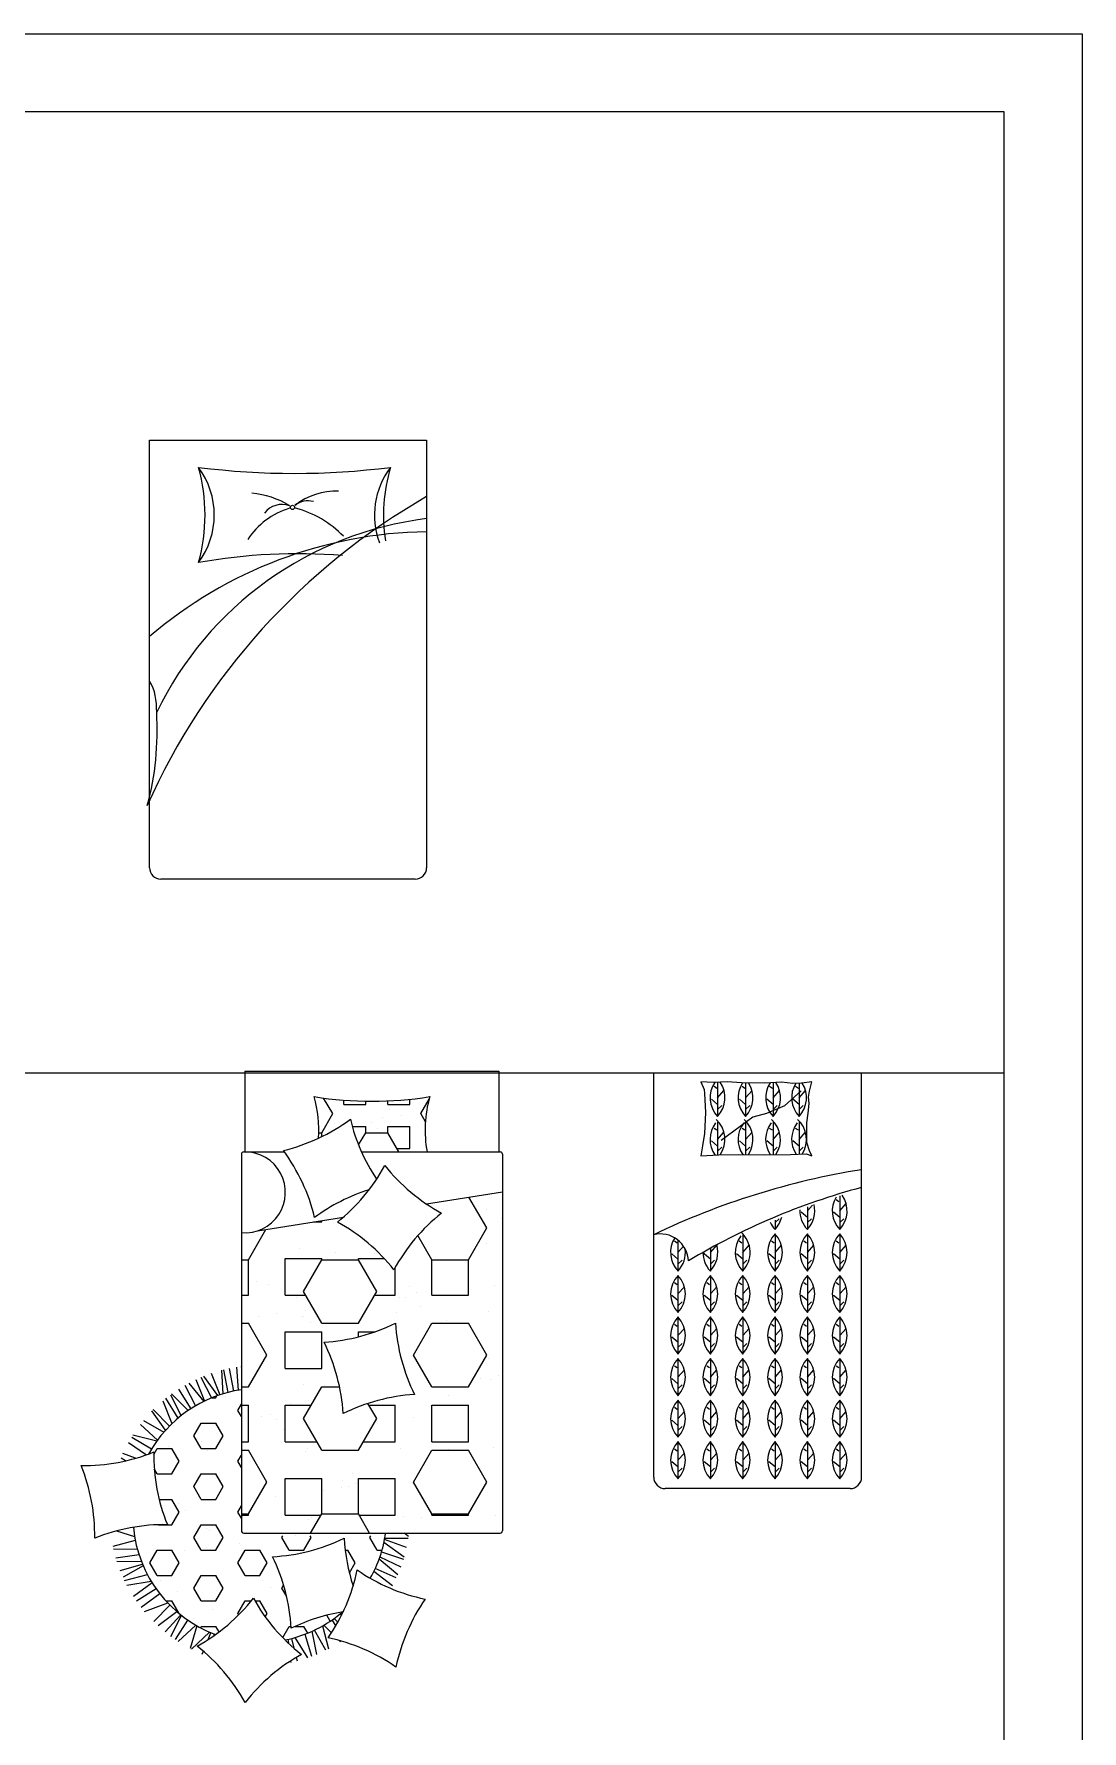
# Model space of a CAD drawing. Header units: inches. Extents: x 8.1 to 50.6, y 12.7 to 37.5.
# Drawn here: x 24.51 to 29.05, y 30.18 to 37.52 of the extents above; entities that cross this region are included whole.
import ezdxf

# ---------------------------------------------------------------- set-up
doc = ezdxf.new("R2010")
doc.units = ezdxf.units.IN
doc.header["$MEASUREMENT"] = 0
for name, color, linetype in [('1', 1, 'Continuous'), ('4', 4, 'Continuous'), ('kadrbm', 4, 'Continuous')]:
    doc.layers.add(name, color=color, linetype=linetype)

# ---------------------------------------------------------------- blocks, each defined once
blk = doc.blocks.new('kadrbm')
at = {"layer": 'kadrbm', "color": 4}
blk.add_lwpolyline([(0, 0), (0, 24.7972), (21, 24.7972), (21, 0), (0, 0)], close=True, dxfattribs=at)
blk.add_lwpolyline([(20.6631, 0.3257), (20.6631, 24.4603), (0.3369, 24.4603), (0.3369, 0.3257), (20.6631, 0.3257)], dxfattribs=at)

msp = doc.modelspace()

# ---------------------------------------------------------------- linework, layer by layer
at = {"layer": '1'}
msp.add_line((8.3869, 33.0249), (28.7131, 33.0249), dxfattribs=at)
at = {"layer": '4'}
for p, q in [((25.0122, 33.9129), (25.0122, 35.7629)), ((25.0122, 35.7629), (26.2122, 35.7629)), ((26.2122, 35.7629), (26.2122, 33.9129)), ((26.1622, 33.8629), (25.0622, 33.8629)), ((25.4256, 33.0324), (26.5256, 33.0324)), ((25.4256, 33.0324), (25.4256, 32.6824)), ((26.5256, 33.0324), (26.5256, 32.6824)), ((27.1954, 33.0249), (28.0954, 33.0249)), ((27.1954, 31.2749), (27.1954, 33.0249)), ((28.0954, 31.2749), (28.0954, 33.0249)), ((25.8055, 32.848), (25.7665, 32.9156)), ((27.455, 32.9832), (27.3996, 32.986)), ((27.3996, 32.986), (27.4133, 32.953)), ((27.4133, 32.953), (27.4154, 32.9352)), ((27.4154, 32.9352), (27.4195, 32.8528)), ((27.5135, 32.9853), (27.455, 32.9832)), ((27.4685, 32.9564), (27.4568, 32.965)), ((27.4716, 32.9838), (27.4716, 32.8363)), ((27.4716, 32.9169), (27.4995, 32.9479)), ((27.5751, 32.9811), (27.5135, 32.9853)), ((27.6764, 32.9801), (27.5751, 32.9811)), ((27.59, 32.9564), (27.5783, 32.965)), ((27.5932, 32.981), (27.5932, 32.8363)), ((27.5932, 32.9169), (27.621, 32.9479)), ((27.7484, 32.9843), (27.6764, 32.9801)), ((27.7091, 32.9564), (27.6973, 32.965)), ((27.7122, 32.9822), (27.7122, 32.8363)), ((27.7122, 32.9169), (27.74, 32.9479)), ((27.7985, 32.9791), (27.7484, 32.9843)), ((27.8337, 32.9468), (27.7619, 32.8816)), ((27.835, 32.9801), (27.7985, 32.9791)), ((27.8216, 32.9564), (27.8098, 32.965)), ((27.8247, 32.9798), (27.8247, 32.8363)), ((27.8247, 32.9169), (27.8526, 32.9479)), ((27.8796, 32.986), (27.835, 32.9801)), ((27.8663, 32.9196), (27.8695, 32.9457)), ((27.8684, 32.8914), (27.8663, 32.9196)), ((27.8695, 32.9457), (27.8796, 32.986)), ((25.7579, 32.7655), (25.8055, 32.848)), ((25.8532, 32.8876), (25.8532, 32.9064)), ((25.8532, 32.8876), (25.9484, 32.8876)), ((25.9484, 32.8876), (25.9484, 32.9019)), ((26.0437, 32.8876), (26.0437, 32.9031)), ((26.0437, 32.8876), (26.1389, 32.8876)), ((26.0531, 32.8665), (26.0531, 32.8665)), ((26.1019, 32.8415), (26.1019, 32.8415)), ((26.1389, 32.8876), (26.1389, 32.9101)), ((26.1865, 32.848), (26.2226, 32.9104)), ((26.2068, 32.8129), (26.1865, 32.848)), ((27.4195, 32.8528), (27.4154, 32.762)), ((27.4717, 32.8881), (27.445, 32.9105)), ((27.4717, 32.8657), (27.4899, 32.8828)), ((27.5932, 32.8881), (27.5665, 32.9105)), ((27.5932, 32.8657), (27.6114, 32.8828)), ((27.6835, 32.849), (27.6248, 32.8327)), ((27.7619, 32.8816), (27.6835, 32.849)), ((27.7123, 32.8881), (27.6856, 32.9105)), ((27.7123, 32.8657), (27.7304, 32.8828)), ((27.8248, 32.8881), (27.7981, 32.9105)), ((27.8248, 32.8657), (27.843, 32.8828)), ((27.858, 32.808), (27.8643, 32.8507)), ((27.8643, 32.8507), (27.8684, 32.8914)), ((25.8155, 32.8038), (25.8155, 32.8038)), ((25.8903, 32.7923), (25.9484, 32.7923)), ((25.9484, 32.7655), (25.9484, 32.7923)), ((25.9721, 32.8077), (25.9721, 32.8077)), ((26.0002, 32.782), (26.0002, 32.782)), ((26.0225, 32.831), (26.0225, 32.831)), ((26.0437, 32.7923), (26.1389, 32.7923)), ((26.0437, 32.7655), (26.0437, 32.7923)), ((26.1389, 32.6971), (26.1389, 32.7923)), ((27.4685, 32.7758), (27.4568, 32.7844)), ((27.4716, 32.8116), (27.4716, 32.669)), ((27.6248, 32.8327), (27.4877, 32.7316)), ((27.59, 32.7758), (27.5783, 32.7844)), ((27.5932, 32.8116), (27.5932, 32.671)), ((27.7091, 32.7758), (27.6973, 32.7844)), ((27.7122, 32.8116), (27.7122, 32.6706)), ((27.8216, 32.7758), (27.8098, 32.7844)), ((27.8247, 32.8116), (27.8247, 32.6724)), ((27.858, 32.7694), (27.858, 32.808)), ((27.859, 32.7234), (27.858, 32.7694)), ((25.7455, 32.7655), (25.7579, 32.7655)), ((25.7579, 32.7482), (25.7579, 32.7655)), ((25.9177, 32.7123), (25.9484, 32.7655)), ((25.9484, 32.7655), (26.0437, 32.7655)), ((26.0913, 32.683), (26.0437, 32.7655)), ((26.0831, 32.6971), (26.1389, 32.6971)), ((27.407, 32.7088), (27.3996, 32.666)), ((27.4154, 32.762), (27.407, 32.7088)), ((27.4717, 32.7075), (27.445, 32.7299)), ((27.4716, 32.7363), (27.4995, 32.7673)), ((27.4717, 32.6851), (27.4899, 32.7022)), ((27.5932, 32.7075), (27.5665, 32.7299)), ((27.5932, 32.7363), (27.621, 32.7673)), ((27.5932, 32.6851), (27.6114, 32.7022)), ((27.7123, 32.7075), (27.6856, 32.7299)), ((27.7122, 32.7363), (27.74, 32.7673)), ((27.7123, 32.6851), (27.7304, 32.7022)), ((27.8248, 32.7075), (27.7981, 32.7299)), ((27.8247, 32.7363), (27.8526, 32.7673)), ((27.8248, 32.6851), (27.843, 32.7022)), ((27.8695, 32.6869), (27.859, 32.7234)), ((25.4106, 32.6724), (25.4106, 31.0424)), ((25.4206, 32.6824), (25.5965, 32.6824)), ((25.9304, 32.6824), (26.5306, 32.6824)), ((26.0909, 32.6824), (26.0913, 32.683)), ((26.5406, 32.6724), (26.5406, 31.0424)), ((27.3996, 32.666), (27.477, 32.6692)), ((27.477, 32.6692), (27.5647, 32.6713)), ((27.5647, 32.6713), (27.6764, 32.6702)), ((27.6764, 32.6702), (27.787, 32.6713)), ((27.787, 32.6713), (27.8549, 32.6734)), ((27.8549, 32.6734), (27.8796, 32.666)), ((27.8796, 32.666), (27.8695, 32.6869)), ((26.2114, 32.4574), (26.5406, 32.5098)), ((26.4723, 32.353), (26.3952, 32.4866)), ((27.9974, 32.4669), (27.9857, 32.4755)), ((28.0006, 32.4921), (28.0006, 32.3468)), ((26.214, 32.4556), (26.2154, 32.458)), ((26.473, 32.435), (26.473, 32.435)), ((27.8606, 32.3986), (27.8339, 32.421)), ((27.8606, 32.4274), (27.8827, 32.452)), ((27.8606, 32.4439), (27.8606, 32.3468)), ((28.0006, 32.3986), (27.9739, 32.421)), ((28.0006, 32.4274), (28.0284, 32.4584)), ((25.4404, 32.2155), (25.5162, 32.3468)), ((25.4799, 32.341), (25.8523, 32.4003)), ((25.7224, 32.3796), (25.7579, 32.3796)), ((25.7579, 32.3796), (25.7579, 32.3852)), ((25.8263, 32.3877), (25.8263, 32.3877)), ((26.3929, 32.2155), (26.4723, 32.353)), ((26.5373, 32.394), (26.5373, 32.394)), ((27.7206, 32.3762), (27.7388, 32.3933)), ((27.7206, 32.3876), (27.7206, 32.3468)), ((27.7206, 32.328), (27.7206, 32.1668)), ((27.8606, 32.3762), (27.8788, 32.3933)), ((27.8606, 32.328), (27.8606, 32.1668)), ((28.0006, 32.3762), (28.0188, 32.3933)), ((28.0006, 32.328), (28.0006, 32.1668)), ((25.6607, 32.2644), (25.6607, 32.2644)), ((26.2342, 32.2156), (26.174, 32.3198)), ((26.4712, 32.2843), (26.4712, 32.2843)), ((27.2974, 32.2869), (27.2857, 32.2955)), ((27.3006, 32.3004), (27.3006, 32.1668)), ((27.3006, 32.2474), (27.3247, 32.2742)), ((27.4406, 32.2474), (27.4717, 32.282)), ((27.4406, 32.2652), (27.4406, 32.1668)), ((27.5774, 32.2869), (27.5657, 32.2955)), ((27.5806, 32.3227), (27.5806, 32.1668)), ((27.5806, 32.2474), (27.6084, 32.2784)), ((27.7174, 32.2869), (27.7057, 32.2955)), ((27.7206, 32.2474), (27.7484, 32.2784)), ((27.8574, 32.2869), (27.8457, 32.2955)), ((27.8606, 32.2474), (27.8884, 32.2784)), ((27.9974, 32.2869), (27.9857, 32.2955)), ((28.0006, 32.2474), (28.0284, 32.2784)), ((25.4106, 32.2156), (25.4404, 32.2156)), ((25.4404, 32.0621), (25.4404, 32.2156)), ((25.5992, 32.2208), (25.7579, 32.2208)), ((25.5992, 32.0621), (25.5992, 32.2208)), ((25.6785, 32.0781), (25.7579, 32.2155)), ((25.7579, 32.2155), (25.7579, 32.2208)), ((25.7579, 32.2156), (25.9167, 32.2156)), ((25.8194, 32.2449), (25.8194, 32.2449)), ((25.9167, 32.2208), (26.0293, 32.2208)), ((25.9167, 32.2156), (25.9167, 32.2208)), ((25.996, 32.0781), (25.9167, 32.2156)), ((25.987, 32.2405), (25.987, 32.2405)), ((26.0754, 32.0621), (26.0754, 32.1806)), ((26.2342, 32.2156), (26.3929, 32.2156)), ((26.2342, 32.0621), (26.2342, 32.2156)), ((26.3929, 32.0621), (26.3929, 32.2156)), ((27.3006, 32.2186), (27.2739, 32.241)), ((27.3006, 32.1962), (27.3188, 32.2133)), ((27.4406, 32.2186), (27.4073, 32.2466)), ((27.4406, 32.1962), (27.4588, 32.2133)), ((27.5806, 32.2186), (27.5539, 32.241)), ((27.5806, 32.1962), (27.5988, 32.2133)), ((27.7206, 32.2186), (27.6939, 32.241)), ((27.7206, 32.1962), (27.7388, 32.2133)), ((27.8606, 32.2186), (27.8339, 32.241)), ((27.8606, 32.1962), (27.8788, 32.2133)), ((28.0006, 32.2186), (27.9739, 32.241)), ((28.0006, 32.1962), (28.0188, 32.2133)), ((25.4769, 32.1234), (25.4769, 32.1234)), ((25.5289, 32.1067), (25.5289, 32.1067)), ((27.2974, 32.1069), (27.2857, 32.1155)), ((27.3006, 32.148), (27.3006, 31.9868)), ((27.4374, 32.1069), (27.4257, 32.1155)), ((27.4406, 32.148), (27.4406, 31.9868)), ((27.5774, 32.1069), (27.5657, 32.1155)), ((27.5806, 32.148), (27.5806, 31.9868)), ((27.7174, 32.1069), (27.7057, 32.1155)), ((27.7206, 32.148), (27.7206, 31.9868)), ((27.8574, 32.1069), (27.8457, 32.1155)), ((27.8606, 32.148), (27.8606, 31.9868)), ((27.9974, 32.1069), (27.9857, 32.1155)), ((28.0006, 32.148), (28.0006, 31.9868)), ((25.4106, 32.0621), (25.4404, 32.0621)), ((25.5992, 32.0621), (25.6878, 32.0621)), ((25.6469, 32.0516), (25.6469, 32.0516)), ((25.7579, 31.9406), (25.6785, 32.0781)), ((25.9167, 31.9406), (25.996, 32.0781)), ((25.9727, 32.0353), (25.9727, 32.0353)), ((25.9868, 32.0621), (26.0754, 32.0621)), ((26.0966, 32.0516), (26.0966, 32.0516)), ((26.1215, 32.0525), (26.1215, 32.0525)), ((26.1387, 32.1015), (26.1387, 32.1015)), ((26.1668, 32.0758), (26.1668, 32.0758)), ((26.2342, 32.0621), (26.3929, 32.0621)), ((26.5068, 32.1056), (26.5068, 32.1056)), ((27.3006, 32.0386), (27.2739, 32.061)), ((27.3006, 32.0674), (27.3284, 32.0984)), ((27.3006, 32.0162), (27.3188, 32.0333)), ((27.4406, 32.0386), (27.4139, 32.061)), ((27.4406, 32.0674), (27.4684, 32.0984)), ((27.4406, 32.0162), (27.4588, 32.0333)), ((27.5806, 32.0386), (27.5539, 32.061)), ((27.5806, 32.0674), (27.6084, 32.0984)), ((27.5806, 32.0162), (27.5988, 32.0333)), ((27.7206, 32.0386), (27.6939, 32.061)), ((27.7206, 32.0674), (27.7484, 32.0984)), ((27.7206, 32.0162), (27.7388, 32.0333)), ((27.8606, 32.0386), (27.8339, 32.061)), ((27.8606, 32.0674), (27.8884, 32.0984)), ((27.8606, 32.0162), (27.8788, 32.0333)), ((28.0006, 32.0386), (27.9739, 32.061)), ((28.0006, 32.0674), (28.0284, 32.0984)), ((28.0006, 32.0162), (28.0188, 32.0333)), ((25.4831, 31.9709), (25.4831, 31.9709)), ((25.5624, 31.9813), (25.5624, 31.9813)), ((25.6703, 31.9708), (25.6703, 31.9708)), ((25.6805, 31.9677), (25.6805, 31.9677)), ((25.6863, 31.9976), (25.6863, 31.9976)), ((25.7112, 32.0107), (25.7112, 32.0107)), ((26.0819, 31.9856), (26.0819, 31.9856)), ((26.1858, 32.0115), (26.1858, 32.0115)), ((26.4808, 31.9907), (26.4808, 31.9907)), ((27.3006, 31.968), (27.3006, 31.8068)), ((27.4406, 31.968), (27.4406, 31.8068)), ((27.5806, 31.968), (27.5806, 31.8068)), ((27.7206, 31.968), (27.7206, 31.8068)), ((27.8606, 31.968), (27.8606, 31.8068)), ((28.0006, 31.968), (28.0006, 31.8068)), ((25.4106, 31.9406), (25.4404, 31.9406)), ((25.5198, 31.8031), (25.4404, 31.9406)), ((25.5992, 31.9033), (25.7579, 31.9033)), ((25.5992, 31.7446), (25.5992, 31.9033)), ((25.7086, 31.942), (25.7086, 31.942)), ((25.7579, 31.9406), (25.9167, 31.9406)), ((25.7579, 31.7446), (25.7579, 31.9033)), ((25.9167, 31.9033), (25.9876, 31.9033)), ((25.9167, 31.8818), (25.9167, 31.9033)), ((26.1548, 31.8031), (26.2342, 31.9406)), ((26.2342, 31.9406), (26.3929, 31.9406)), ((26.2994, 31.9543), (26.2994, 31.9543)), ((26.4723, 31.8031), (26.3929, 31.9406)), ((27.2974, 31.9269), (27.2857, 31.9355)), ((27.3006, 31.8874), (27.3284, 31.9184)), ((27.4374, 31.9269), (27.4257, 31.9355)), ((27.4406, 31.8874), (27.4684, 31.9184)), ((27.5774, 31.9269), (27.5657, 31.9355)), ((27.5806, 31.8874), (27.6084, 31.9184)), ((27.7174, 31.9269), (27.7057, 31.9355)), ((27.7206, 31.8874), (27.7484, 31.9184)), ((27.8574, 31.9269), (27.8457, 31.9355)), ((27.8606, 31.8874), (27.8884, 31.9184)), ((27.9974, 31.9269), (27.9857, 31.9355)), ((28.0006, 31.8874), (28.0284, 31.9184)), ((27.3006, 31.8586), (27.2739, 31.881)), ((27.3006, 31.8362), (27.3188, 31.8533)), ((27.4406, 31.8586), (27.4139, 31.881)), ((27.4406, 31.8362), (27.4588, 31.8533)), ((27.5806, 31.8586), (27.5539, 31.881)), ((27.5806, 31.8362), (27.5988, 31.8533)), ((27.7206, 31.8586), (27.6939, 31.881)), ((27.7206, 31.8362), (27.7388, 31.8533)), ((27.8606, 31.8586), (27.8339, 31.881)), ((27.8606, 31.8362), (27.8788, 31.8533)), ((28.0006, 31.8586), (27.9739, 31.881)), ((28.0006, 31.8362), (28.0188, 31.8533)), ((25.3331, 31.7395), (25.3523, 31.6412)), ((25.3575, 31.7451), (25.3767, 31.6469)), ((25.3972, 31.6508), (25.3907, 31.7511)), ((25.409, 31.7537), (25.4106, 31.7459)), ((25.4404, 31.6656), (25.5198, 31.8031)), ((25.5992, 31.7446), (25.7579, 31.7446)), ((26.2342, 31.6656), (26.1548, 31.8031)), ((26.3929, 31.6656), (26.4723, 31.8031)), ((26.4791, 31.7895), (26.4791, 31.7895)), ((27.2974, 31.7469), (27.2857, 31.7555)), ((27.3006, 31.788), (27.3006, 31.6268)), ((27.4374, 31.7469), (27.4257, 31.7555)), ((27.4406, 31.788), (27.4406, 31.6268)), ((27.5774, 31.7469), (27.5657, 31.7555)), ((27.5806, 31.788), (27.5806, 31.6268)), ((27.7174, 31.7469), (27.7057, 31.7555)), ((27.7206, 31.788), (27.7206, 31.6268)), ((27.8574, 31.7469), (27.8457, 31.7555)), ((27.8606, 31.788), (27.8606, 31.6268)), ((27.9974, 31.7469), (27.9857, 31.7555)), ((28.0006, 31.788), (28.0006, 31.6268)), ((25.1657, 31.672), (25.2118, 31.5832)), ((25.1834, 31.6818), (25.2472, 31.6022)), ((25.213, 31.6967), (25.25, 31.6036)), ((25.235, 31.7066), (25.2809, 31.6174)), ((25.2463, 31.7113), (25.3069, 31.6273)), ((25.2801, 31.7239), (25.3171, 31.6308)), ((25.3308, 31.6352), (25.3258, 31.7376)), ((25.6799, 31.6771), (25.6799, 31.6771)), ((25.77, 31.67), (25.77, 31.67)), ((26.4441, 31.7028), (26.4441, 31.7028)), ((26.4904, 31.697), (26.4904, 31.697)), ((26.5234, 31.7132), (26.5234, 31.7132)), ((27.3006, 31.6786), (27.2739, 31.701)), ((27.3006, 31.7074), (27.3284, 31.7384)), ((27.3006, 31.6562), (27.3188, 31.6733)), ((27.4406, 31.6786), (27.4139, 31.701)), ((27.4406, 31.7074), (27.4684, 31.7384)), ((27.4406, 31.6562), (27.4588, 31.6733)), ((27.5806, 31.6786), (27.5539, 31.701)), ((27.5806, 31.7074), (27.6084, 31.7384)), ((27.5806, 31.6562), (27.5988, 31.6733)), ((27.7206, 31.6786), (27.6939, 31.701)), ((27.7206, 31.7074), (27.7484, 31.7384)), ((27.7206, 31.6562), (27.7388, 31.6733)), ((27.8606, 31.6786), (27.8339, 31.701)), ((27.8606, 31.7074), (27.8884, 31.7384)), ((27.8606, 31.6562), (27.8788, 31.6733)), ((28.0006, 31.6786), (27.9739, 31.701)), ((28.0006, 31.7074), (28.0284, 31.7384)), ((28.0006, 31.6562), (28.0188, 31.6733)), ((25.0703, 31.605), (25.1097, 31.506)), ((25.1366, 31.5301), (25.0833, 31.6158)), ((25.1027, 31.6307), (25.1492, 31.5404)), ((25.1797, 31.5628), (25.1077, 31.6344)), ((25.138, 31.6551), (25.1918, 31.5708)), ((25.2829, 31.6182), (25.2998, 31.6182)), ((25.2998, 31.6182), (25.3046, 31.6265)), ((25.3401, 31.6221), (25.3401, 31.6221)), ((25.4106, 31.6656), (25.4404, 31.6656)), ((25.6236, 31.5948), (25.6236, 31.5948)), ((25.6785, 31.5281), (25.7579, 31.6656)), ((25.7029, 31.6052), (25.7029, 31.6052)), ((25.7579, 31.6656), (25.8352, 31.6656)), ((25.996, 31.5281), (25.9583, 31.5934)), ((26.2342, 31.6656), (26.3929, 31.6656)), ((26.3088, 31.6299), (26.3088, 31.6299)), ((27.3006, 31.608), (27.3006, 31.4468)), ((27.4406, 31.608), (27.4406, 31.4468)), ((27.5806, 31.608), (27.5806, 31.4468)), ((27.7206, 31.608), (27.7206, 31.4468)), ((27.8606, 31.608), (27.8606, 31.4468)), ((28.0006, 31.608), (28.0006, 31.4468)), ((24.9867, 31.52), (25.0745, 31.469)), ((25.0824, 31.478), (25.023, 31.5608)), ((25.0288, 31.5667), (25.0987, 31.4952)), ((25.395, 31.5632), (25.4106, 31.5901)), ((25.4106, 31.5364), (25.395, 31.5632)), ((25.4106, 31.5858), (25.4404, 31.5858)), ((25.4404, 31.4271), (25.4404, 31.5858)), ((25.4961, 31.5361), (25.4961, 31.5361)), ((25.5348, 31.5477), (25.5348, 31.5477)), ((25.5629, 31.522), (25.5629, 31.522)), ((25.5992, 31.5858), (25.7118, 31.5858)), ((25.5992, 31.4271), (25.5992, 31.5858)), ((25.7579, 31.3907), (25.6785, 31.5281)), ((25.9167, 31.3907), (25.996, 31.5281)), ((25.9627, 31.5858), (26.0754, 31.5858)), ((26.0754, 31.4271), (26.0754, 31.5858)), ((26.1536, 31.5343), (26.1536, 31.5343)), ((26.2342, 31.5858), (26.3929, 31.5858)), ((26.2342, 31.4271), (26.2342, 31.5858)), ((26.3929, 31.4271), (26.3929, 31.5858)), ((27.3006, 31.4986), (27.2739, 31.521)), ((27.2974, 31.5669), (27.2857, 31.5755)), ((27.3006, 31.5274), (27.3284, 31.5584)), ((27.4406, 31.4986), (27.4139, 31.521)), ((27.4374, 31.5669), (27.4257, 31.5755)), ((27.4406, 31.5274), (27.4684, 31.5584)), ((27.5806, 31.4986), (27.5539, 31.521)), ((27.5774, 31.5669), (27.5657, 31.5755)), ((27.5806, 31.5274), (27.6084, 31.5584)), ((27.7206, 31.4986), (27.6939, 31.521)), ((27.7174, 31.5669), (27.7057, 31.5755)), ((27.7206, 31.5274), (27.7484, 31.5584)), ((27.8606, 31.4986), (27.8339, 31.521)), ((27.8574, 31.5669), (27.8457, 31.5755)), ((27.8606, 31.5274), (27.8884, 31.5584)), ((28.0006, 31.4986), (27.9739, 31.521)), ((27.9974, 31.5669), (27.9857, 31.5755)), ((28.0006, 31.5274), (28.0284, 31.5584)), ((24.9353, 31.4475), (25.0218, 31.3973)), ((25.0436, 31.4299), (24.9403, 31.4555)), ((25.0466, 31.4341), (24.9731, 31.5027)), ((25.1171, 31.4974), (25.1171, 31.4974)), ((25.2045, 31.4533), (25.2363, 31.5083)), ((25.2363, 31.3983), (25.2045, 31.4533)), ((25.2363, 31.5083), (25.2998, 31.5083)), ((25.3315, 31.4533), (25.2998, 31.5083)), ((25.2998, 31.3983), (25.3315, 31.4533)), ((25.591, 31.4808), (25.591, 31.4808)), ((26.5402, 31.4825), (26.5402, 31.4825)), ((27.3006, 31.4762), (27.3188, 31.4933)), ((27.4406, 31.4762), (27.4588, 31.4933)), ((27.5806, 31.4762), (27.5988, 31.4933)), ((27.7206, 31.4762), (27.7388, 31.4933)), ((27.8606, 31.4762), (27.8788, 31.4933)), ((28.0006, 31.4762), (28.0188, 31.4933)), ((24.9517, 31.3559), (24.8976, 31.3761)), ((24.9218, 31.4243), (24.9999, 31.3714)), ((25.031, 31.3727), (25.0458, 31.3983)), ((25.0458, 31.3983), (25.1093, 31.3983)), ((25.0945, 31.4079), (25.0945, 31.4079)), ((25.141, 31.3433), (25.1093, 31.3983)), ((25.2363, 31.3983), (25.2998, 31.3983)), ((25.239, 31.4269), (25.239, 31.4269)), ((25.2615, 31.3879), (25.2615, 31.3879)), ((25.4106, 31.4271), (25.4404, 31.4271)), ((25.4106, 31.3907), (25.4404, 31.3907)), ((25.5198, 31.2532), (25.4404, 31.3907)), ((25.5992, 31.4271), (25.7369, 31.4271)), ((25.6895, 31.3835), (25.6895, 31.3835)), ((25.6955, 31.4005), (25.6955, 31.4005)), ((25.7579, 31.3907), (25.9167, 31.3907)), ((25.9377, 31.4271), (26.0754, 31.4271)), ((26.1011, 31.3983), (26.1011, 31.3983)), ((26.1548, 31.2532), (26.2342, 31.3907)), ((26.2342, 31.4271), (26.3929, 31.4271)), ((26.2342, 31.3907), (26.3929, 31.3907)), ((26.3053, 31.3953), (26.3053, 31.3953)), ((26.4723, 31.2532), (26.3929, 31.3907)), ((26.5, 31.4034), (26.5, 31.4034)), ((27.2974, 31.3869), (27.2857, 31.3955)), ((27.3006, 31.428), (27.3006, 31.2668)), ((27.3006, 31.3474), (27.3284, 31.3784)), ((27.4374, 31.3869), (27.4257, 31.3955)), ((27.4406, 31.428), (27.4406, 31.2668)), ((27.4406, 31.3474), (27.4684, 31.3784)), ((27.5774, 31.3869), (27.5657, 31.3955)), ((27.5806, 31.428), (27.5806, 31.2668)), ((27.5806, 31.3474), (27.6084, 31.3784)), ((27.7174, 31.3869), (27.7057, 31.3955)), ((27.7206, 31.428), (27.7206, 31.2668)), ((27.7206, 31.3474), (27.7484, 31.3784)), ((27.8574, 31.3869), (27.8457, 31.3955)), ((27.8606, 31.428), (27.8606, 31.2668)), ((27.8606, 31.3474), (27.8884, 31.3784)), ((27.9974, 31.3869), (27.9857, 31.3955)), ((28.0006, 31.428), (28.0006, 31.2668)), ((28.0006, 31.3474), (28.0284, 31.3784)), ((24.909, 31.3449), (24.8892, 31.3567)), ((25.0458, 31.2883), (25.0333, 31.3099)), ((25.1093, 31.2883), (25.141, 31.3433)), ((25.395, 31.3433), (25.4106, 31.3702)), ((25.4106, 31.3164), (25.395, 31.3433)), ((27.3006, 31.3186), (27.2739, 31.341)), ((27.3006, 31.2962), (27.3188, 31.3133)), ((27.4406, 31.3186), (27.4139, 31.341)), ((27.4406, 31.2962), (27.4588, 31.3133)), ((27.5806, 31.3186), (27.5539, 31.341)), ((27.5806, 31.2962), (27.5988, 31.3133)), ((27.7206, 31.3186), (27.6939, 31.341)), ((27.7206, 31.2962), (27.7388, 31.3133)), ((27.8606, 31.3186), (27.8339, 31.341)), ((27.8606, 31.2962), (27.8788, 31.3133)), ((28.0006, 31.3186), (27.9739, 31.341)), ((28.0006, 31.2962), (28.0188, 31.3133)), ((25.0458, 31.2883), (25.1093, 31.2883)), ((25.2045, 31.2333), (25.2363, 31.2883)), ((25.2363, 31.1783), (25.2045, 31.2333)), ((25.2363, 31.2883), (25.2998, 31.2883)), ((25.3315, 31.2333), (25.2998, 31.2883)), ((25.2998, 31.1783), (25.3315, 31.2333)), ((25.4404, 31.1157), (25.5198, 31.2532)), ((25.5992, 31.2683), (25.7579, 31.2683)), ((25.5992, 31.1096), (25.5992, 31.2683)), ((25.7579, 31.1157), (25.7579, 31.2683)), ((25.8435, 31.2291), (25.8435, 31.2291)), ((25.8471, 31.2615), (25.8471, 31.2615)), ((25.8752, 31.2358), (25.8752, 31.2358)), ((25.8931, 31.2884), (25.8931, 31.2884)), ((25.9047, 31.2475), (25.9047, 31.2475)), ((25.9167, 31.2683), (26.0754, 31.2683)), ((25.9167, 31.1157), (25.9167, 31.2683)), ((26.0754, 31.1096), (26.0754, 31.2683)), ((26.2342, 31.1157), (26.1548, 31.2532)), ((26.3929, 31.1157), (26.4723, 31.2532)), ((25.0543, 31.1783), (25.1093, 31.1783)), ((25.141, 31.1233), (25.1093, 31.1783)), ((25.1373, 31.1621), (25.1373, 31.1621)), ((25.2363, 31.1783), (25.2998, 31.1783)), ((25.5571, 31.1914), (25.5571, 31.1914)), ((25.7641, 31.2187), (25.7641, 31.2187)), ((28.0454, 31.2249), (27.2454, 31.2249)), ((25.1093, 31.0683), (25.141, 31.1233)), ((25.17, 31.1321), (25.17, 31.1321)), ((25.395, 31.1233), (25.4106, 31.1502)), ((25.4106, 31.0964), (25.395, 31.1233)), ((25.4106, 31.1157), (25.4404, 31.1157)), ((25.4106, 31.1096), (25.4404, 31.1096)), ((25.4171, 31.102), (25.4171, 31.102)), ((25.4404, 31.1096), (25.4404, 31.1157)), ((25.5992, 31.1096), (25.7544, 31.1096)), ((25.6991, 31.0898), (25.6991, 31.0898)), ((25.7098, 31.0324), (25.7579, 31.1157)), ((25.7141, 31.0992), (25.7141, 31.0992)), ((25.7579, 31.1157), (25.9167, 31.1157)), ((25.9648, 31.0324), (25.9167, 31.1157)), ((25.9202, 31.1096), (26.0754, 31.1096)), ((26.1107, 31.1046), (26.1107, 31.1046)), ((26.1887, 31.1), (26.1887, 31.1)), ((26.2342, 31.1157), (26.3929, 31.1157)), ((26.2342, 31.1096), (26.2342, 31.1157)), ((26.2342, 31.1096), (26.3929, 31.1096)), ((26.3929, 31.1096), (26.3929, 31.1157)), ((26.5096, 31.1097), (26.5096, 31.1097)), ((24.8695, 31.0415), (24.9478, 31.0169)), ((24.9505, 31.0133), (24.9475, 31.0186)), ((24.9489, 31.0105), (24.9505, 31.0133)), ((25.051, 31.0683), (25.1093, 31.0683)), ((25.2045, 31.0133), (25.2363, 31.0683)), ((25.2363, 30.9583), (25.2045, 31.0133)), ((25.2363, 31.0683), (25.2998, 31.0683)), ((25.2607, 31.0522), (25.2607, 31.0522)), ((25.2727, 31.0453), (25.2727, 31.0453)), ((25.3315, 31.0133), (25.2998, 31.0683)), ((25.2998, 30.9583), (25.3315, 31.0133)), ((25.4206, 31.0324), (26.5306, 31.0324)), ((25.5855, 31.0133), (25.5896, 31.0203)), ((25.6173, 30.9583), (25.5855, 31.0133)), ((25.6445, 31.02), (25.6445, 31.02)), ((25.6808, 30.9583), (25.7125, 31.0133)), ((25.7125, 31.0133), (25.7085, 31.0203)), ((25.9665, 31.0133), (25.9706, 31.0203)), ((25.9983, 30.9583), (25.9665, 31.0133)), ((26.1324, 31.0089), (26.0308, 31.0082)), ((26.1337, 31.0179), (26.1146, 31.0324)), ((24.9509, 30.9999), (24.8542, 30.9741)), ((24.8564, 30.964), (24.9597, 30.9632)), ((24.967, 30.9386), (24.867, 30.9236)), ((25.014, 30.9033), (25.0458, 30.9583)), ((25.0458, 30.9583), (25.1093, 30.9583)), ((25.141, 30.9033), (25.1093, 30.9583)), ((25.1659, 30.957), (25.1659, 30.957)), ((25.2363, 30.9583), (25.2998, 30.9583)), ((25.2584, 30.9691), (25.2584, 30.9691)), ((25.3247, 30.9904), (25.3247, 30.9904)), ((25.395, 30.9033), (25.4268, 30.9583)), ((25.403, 30.9882), (25.403, 30.9882)), ((25.4268, 30.9583), (25.4903, 30.9583)), ((25.522, 30.9033), (25.4903, 30.9583)), ((25.6173, 30.9583), (25.6808, 30.9583)), ((25.8596, 30.9583), (25.8713, 30.9583)), ((25.903, 30.9033), (25.8713, 30.9583)), ((25.9983, 30.9583), (26.0191, 30.9583)), ((26.0172, 30.9517), (26.1117, 30.9189)), ((26.0277, 30.9928), (26.1148, 30.9292)), ((26.1251, 30.97), (26.03, 31.004)), ((24.9781, 30.9077), (24.8716, 30.9086)), ((24.8853, 30.8705), (24.982, 30.8982)), ((24.9851, 30.8907), (24.8978, 30.841)), ((25.0458, 30.8483), (25.014, 30.9033)), ((25.0435, 30.8694), (25.0435, 30.8694)), ((25.1093, 30.8483), (25.141, 30.9033)), ((25.4268, 30.8483), (25.395, 30.9033)), ((25.4903, 30.8483), (25.522, 30.9033)), ((25.4983, 30.8672), (25.4983, 30.8672)), ((25.8777, 30.8595), (25.903, 30.9033)), ((25.9786, 30.8845), (25.9786, 30.8845)), ((26.0643, 30.8041), (25.9833, 30.8654)), ((26.0811, 30.8382), (25.9898, 30.8789)), ((26.0871, 30.8518), (26.0063, 30.9188)), ((26.0098, 30.9288), (26.101, 30.8868)), ((24.9042, 30.8271), (25.0031, 30.853)), ((24.9144, 30.8069), (25.0196, 30.8239)), ((25.0241, 30.8166), (24.9432, 30.7574)), ((25.0408, 30.7915), (24.9565, 30.7376)), ((25.0458, 30.8483), (25.1093, 30.8483)), ((25.0594, 30.8267), (25.0594, 30.8267)), ((25.2045, 30.7933), (25.2363, 30.8483)), ((25.2363, 30.7384), (25.2045, 30.7934)), ((25.2363, 30.8483), (25.2998, 30.8483)), ((25.3315, 30.7934), (25.2998, 30.8483)), ((25.2998, 30.7384), (25.3315, 30.7933)), ((25.4268, 30.8483), (25.4903, 30.8483)), ((25.5017, 30.8282), (25.5017, 30.8282)), ((25.5345, 30.7982), (25.5345, 30.7982)), ((25.5855, 30.7933), (25.5933, 30.8068)), ((25.6064, 30.7573), (25.5855, 30.7934)), ((25.0577, 30.7688), (24.977, 30.7097)), ((24.9902, 30.6932), (25.0912, 30.73)), ((25.1012, 30.7198), (25.0305, 30.6491)), ((25.0835, 30.7384), (25.1093, 30.7384)), ((25.1407, 30.6839), (25.1093, 30.7384)), ((25.1344, 30.7789), (25.1344, 30.7789)), ((25.2363, 30.7384), (25.2998, 30.7384)), ((25.395, 30.6834), (25.4268, 30.7384)), ((25.4268, 30.7384), (25.4528, 30.7384)), ((25.4691, 30.7384), (25.4903, 30.7384)), ((25.522, 30.6834), (25.4903, 30.7384)), ((25.1315, 30.6917), (25.0503, 30.6301)), ((25.0796, 30.6047), (25.1486, 30.6776)), ((25.1052, 30.5849), (25.1505, 30.6761)), ((25.125, 30.5709), (25.178, 30.6558)), ((25.2839, 30.7027), (25.2839, 30.7027)), ((25.3982, 30.6779), (25.395, 30.6834)), ((25.5139, 30.6693), (25.522, 30.6834)), ((25.7948, 30.6509), (25.7799, 30.6767)), ((25.8192, 30.6317), (25.8027, 30.6562)), ((25.8115, 30.6624), (25.8274, 30.6461)), ((25.8379, 30.6827), (25.843, 30.6758)), ((25.8455, 30.689), (25.8483, 30.6865)), ((25.2125, 30.6339), (25.1367, 30.5632)), ((25.2177, 30.6309), (25.1882, 30.5331)), ((25.2728, 30.6035), (25.1942, 30.53)), ((25.2329, 30.6225), (25.2363, 30.6284)), ((25.2363, 30.6284), (25.2998, 30.6284)), ((25.2661, 30.571), (25.2784, 30.6011)), ((25.2924, 30.5887), (25.2928, 30.5953)), ((25.3137, 30.6043), (25.2998, 30.6284)), ((25.5892, 30.5796), (25.6173, 30.6284)), ((25.6119, 30.5724), (25.6139, 30.5552)), ((25.6173, 30.6284), (25.6253, 30.6284)), ((25.6268, 30.576), (25.6379, 30.5335)), ((25.6419, 30.5801), (25.6972, 30.4926)), ((25.6433, 30.6284), (25.6808, 30.6284)), ((25.6975, 30.5994), (25.6808, 30.6284)), ((25.6847, 30.5943), (25.7144, 30.4987)), ((25.7151, 30.6069), (25.7357, 30.5069)), ((25.7765, 30.5252), (25.727, 30.6124)), ((25.7614, 30.6303), (25.7874, 30.5307)), ((25.7676, 30.6339), (25.8003, 30.6009)), ((25.8341, 30.5669), (25.84, 30.5609)), ((25.2408, 30.5084), (25.2458, 30.5206)), ((25.6481, 30.4942), (25.652, 30.4792)), ((25.623, 30.4786), (25.6237, 30.4726))]:
    msp.add_line(p, q, dxfattribs=at)
msp.add_circle((25.6315, 35.4725), 0.00906, dxfattribs=at)
for centre, radius, start, end in [((24.4931, 35.4397), 0.7599, 344.2531, 15.7469), ((24.9472, 35.4397), 0.3456, 323.3656, 36.6344), ((25.6402, 38.9348), 3.315, 262.79684, 277.20316), ((26.3285, 35.4397), 0.3419, 142.89948, 200.66732), ((26.7426, 35.4397), 0.7171, 163.28505, 188.98009), ((27.6585, 32.9944), 2.9096, 119.80785, 155.91822), ((25.4164, 35.1404), 0.3957, 59.10809, 84.36106), ((25.6978, 35.4098), 0.0912, 74.64382, 127.74264), ((25.8243, 35.2468), 0.2968, 88.66793, 127.78448), ((26.3966, 33.9329), 1.5023, 97.0534, 154.19767), ((25.7168, 35.149), 0.3346, 107.17742, 146.52752), ((25.585, 35.3926), 0.0925, 68.55156, 143.68641), ((25.5302, 35.0359), 0.4482, 44.05876, 75.14482), ((26.2402, 33.4806), 1.8867, 90.85001, 130.60725), ((25.6547, 32.8421), 2.4298, 85.45112, 100.19888), ((25.0622, 33.9129), 0.05, 180, 270), ((26.1622, 33.9129), 0.05, 270, 0), ((25.9756, 34.4741), 1.5725, 260.85216, 279.14784), ((25.2138, 32.777), 0.5319, 356.20776, 15.77788), ((26.7375, 32.777), 0.5319, 164.22212, 190.24774), ((27.5563, 32.9169), 0.1169, 145.32581, 223.60282), ((27.387, 32.9169), 0.1169, 316.39718, 35.15241), ((27.6778, 32.9169), 0.1169, 146.69735, 223.60282), ((27.5085, 32.9169), 0.1169, 316.39718, 33.14401), ((27.7969, 32.9169), 0.1169, 146.49638, 223.60282), ((27.6275, 32.9169), 0.1169, 316.39718, 34.34856), ((27.9094, 32.9169), 0.1169, 147.68218, 223.60282), ((27.7401, 32.9169), 0.1169, 316.39718, 32.96471), ((25.4024, 33.4738), 0.808, 283.57881, 306.42119), ((26.6675, 33.0133), 0.808, 193.57881, 213.77673), ((27.5563, 32.7363), 0.1169, 142.43797, 215.43343), ((27.387, 32.7363), 0.1169, 325.04682, 47.97317), ((27.6778, 32.7363), 0.1169, 142.43797, 213.88568), ((27.5085, 32.7363), 0.1169, 325.97837, 47.97317), ((27.7969, 32.7363), 0.1169, 142.43797, 214.28049), ((27.6275, 32.7363), 0.1169, 325.85383, 47.97317), ((27.9094, 32.7363), 0.1169, 142.43797, 213.34956), ((27.7401, 32.7363), 0.1169, 327.12782, 47.97317), ((25.4256, 32.5074), 0.175, 265.0829, 90), ((25.4206, 32.6724), 0.01, 90, 180), ((24.9419, 32.2087), 0.808, 13.57881, 36.42119), ((25.322, 33.0099), 0.808, 308.57881, 331.42119), ((26.6632, 33.1272), 0.808, 218.57881, 241.42119), ((26.5306, 32.6724), 0.01, 0, 90), ((28.6162, 29.3601), 3.2868, 99.11755, 115.61275), ((26.207, 31.7482), 0.808, 107.54415, 126.42119), ((28.8543, 29.6953), 2.933, 104.99468, 120.96008), ((28.0853, 32.4274), 0.1169, 149.37671, 223.60282), ((27.9159, 32.4274), 0.1169, 316.39718, 35.52651), ((26.7805, 31.786), 0.808, 128.57881, 151.42119), ((27.9453, 32.4274), 0.1169, 177.89437, 223.60282), ((27.7759, 32.4274), 0.1169, 316.39718, 13.42406), ((25.4393, 31.6687), 0.808, 38.57881, 61.42119), ((27.2243, 32.2062), 0.1212, 1.99551, 103.79984), ((27.4959, 32.2474), 0.1169, 316.39718, 47.97317), ((27.8053, 32.2474), 0.1169, 136.39718, 223.60282), ((27.8053, 32.4274), 0.1169, 204.85671, 223.60282), ((27.6359, 32.4274), 0.1169, 316.39718, 346.42618), ((27.6359, 32.2474), 0.1169, 316.39718, 43.60282), ((27.9453, 32.2474), 0.1169, 136.39718, 223.60282), ((27.7759, 32.2474), 0.1169, 316.39718, 43.60282), ((28.0853, 32.2474), 0.1169, 136.39718, 223.60282), ((27.9159, 32.2474), 0.1169, 316.39718, 43.60282), ((27.3853, 32.2474), 0.1169, 147.52174, 223.60282), ((27.2159, 32.2474), 0.1169, 316.39718, 7.16172), ((27.3559, 32.2474), 0.1169, 316.39718, 16.26005), ((27.6653, 32.2474), 0.1169, 142.43797, 223.60282), ((27.5253, 32.2474), 0.1169, 180.12274, 223.60282), ((27.3853, 32.0674), 0.1169, 136.39718, 223.60282), ((27.2159, 32.0674), 0.1169, 316.39718, 43.60282), ((27.5253, 32.0674), 0.1169, 136.39718, 223.60282), ((27.3559, 32.0674), 0.1169, 316.39718, 43.60282), ((27.6653, 32.0674), 0.1169, 136.39718, 223.60282), ((27.4959, 32.0674), 0.1169, 316.39718, 43.60282), ((27.8053, 32.0674), 0.1169, 136.39718, 223.60282), ((27.6359, 32.0674), 0.1169, 316.39718, 43.60282), ((27.9453, 32.0674), 0.1169, 136.39718, 223.60282), ((27.7759, 32.0674), 0.1169, 316.39718, 43.60282), ((28.0853, 32.0674), 0.1169, 136.39718, 223.60282), ((27.9159, 32.0674), 0.1169, 316.39718, 43.60282), ((27.3853, 31.8874), 0.1169, 136.39718, 223.60282), ((27.2159, 31.8874), 0.1169, 316.39718, 43.60282), ((27.5253, 31.8874), 0.1169, 136.39718, 223.60282), ((27.3559, 31.8874), 0.1169, 316.39718, 43.60282), ((27.6653, 31.8874), 0.1169, 136.39718, 223.60282), ((27.4959, 31.8874), 0.1169, 316.39718, 43.60282), ((27.8053, 31.8874), 0.1169, 136.39718, 223.60282), ((27.6359, 31.8874), 0.1169, 316.39718, 43.60282), ((27.9453, 31.8874), 0.1169, 136.39718, 223.60282), ((27.7759, 31.8874), 0.1169, 316.39718, 43.60282), ((28.0853, 31.8874), 0.1169, 136.39718, 223.60282), ((27.9159, 31.8874), 0.1169, 316.39718, 43.60282), ((25.7177, 32.6649), 0.808, 273.57881, 296.42119), ((26.8837, 31.9918), 0.808, 183.57881, 206.42119), ((25.0445, 31.499), 0.808, 3.57881, 26.42119), ((27.3853, 31.7074), 0.1169, 136.39718, 223.60282), ((27.2159, 31.7074), 0.1169, 316.39718, 43.60282), ((27.5253, 31.7074), 0.1169, 136.39718, 223.60282), ((27.3559, 31.7074), 0.1169, 316.39718, 43.60282), ((27.6653, 31.7074), 0.1169, 136.39718, 223.60282), ((27.4959, 31.7074), 0.1169, 316.39718, 43.60282), ((27.8053, 31.7074), 0.1169, 136.39718, 223.60282), ((27.6359, 31.7074), 0.1169, 316.39718, 43.60282), ((27.9453, 31.7074), 0.1169, 136.39718, 223.60282), ((27.7759, 31.7074), 0.1169, 316.39718, 43.60282), ((28.0853, 31.7074), 0.1169, 136.39718, 223.60282), ((27.9159, 31.7074), 0.1169, 316.39718, 43.60282), ((25.4901, 31.1087), 0.55, 98.31147, 151.09986), ((26.2105, 30.8258), 0.808, 93.57881, 116.42119), ((27.3853, 31.5274), 0.1169, 136.39718, 223.60282), ((27.2159, 31.5274), 0.1169, 316.39718, 43.60282), ((27.5253, 31.5274), 0.1169, 136.39718, 223.60282), ((27.3559, 31.5274), 0.1169, 316.39718, 43.60282), ((27.6653, 31.5274), 0.1169, 136.39718, 223.60282), ((27.4959, 31.5274), 0.1169, 316.39718, 43.60282), ((27.8053, 31.5274), 0.1169, 136.39718, 223.60282), ((27.6359, 31.5274), 0.1169, 316.39718, 43.60282), ((27.9453, 31.5274), 0.1169, 136.39718, 223.60282), ((27.7759, 31.5274), 0.1169, 316.39718, 43.60282), ((28.0853, 31.5274), 0.1169, 136.39718, 223.60282), ((27.9159, 31.5274), 0.1169, 316.39718, 43.60282), ((24.7288, 32.1326), 0.808, 269.12986, 291.97223), ((25.839, 31.371), 0.808, 179.12986, 201.97223), ((27.3853, 31.3474), 0.1169, 136.39718, 223.60282), ((27.2159, 31.3474), 0.1169, 316.39718, 43.60282), ((27.5253, 31.3474), 0.1169, 136.39718, 223.60282), ((27.3559, 31.3474), 0.1169, 316.39718, 43.60282), ((27.6653, 31.3474), 0.1169, 136.39718, 223.60282), ((27.4959, 31.3474), 0.1169, 316.39718, 43.60282), ((27.8053, 31.3474), 0.1169, 136.39718, 223.60282), ((27.6359, 31.3474), 0.1169, 316.39718, 43.60282), ((27.9453, 31.3474), 0.1169, 136.39718, 223.60282), ((27.7759, 31.3474), 0.1169, 316.39718, 43.60282), ((28.0853, 31.3474), 0.1169, 136.39718, 223.60282), ((27.9159, 31.3474), 0.1169, 316.39718, 43.60282), ((23.9672, 31.0223), 0.808, 359.12986, 21.97223), ((27.2454, 31.2749), 0.05, 180, 270), ((28.0454, 31.2749), 0.05, 270, 0), ((25.0774, 30.2607), 0.808, 89.12986, 111.97223), ((25.4901, 31.1087), 0.55, 185.35586, 249.62714), ((25.4206, 31.0424), 0.01, 180, 270), ((25.5009, 31.7366), 0.808, 273.15166, 295.99403), ((26.6618, 31.0547), 0.808, 183.15166, 198.12985), ((25.4901, 31.1087), 0.55, 330.38678, 352.01965), ((26.5306, 31.0424), 0.01, 270, 0), ((24.8191, 30.5757), 0.808, 3.15166, 25.99403), ((25.1207, 31.0379), 0.808, 325.35634, 348.19872), ((26.371, 31.5374), 0.808, 235.35634, 258.19872), ((24.8266, 31.2489), 0.808, 299.04908, 321.89146), ((26.1687, 31.1426), 0.808, 209.04908, 231.89146), ((26.8705, 30.2872), 0.808, 145.35634, 168.19872), ((25.4901, 31.1087), 0.55, 281.42522, 311.1865), ((25.98, 29.8938), 0.808, 99.20886, 115.99403), ((25.6202, 29.7877), 0.808, 55.35634, 78.19872), ((24.7203, 29.9068), 0.808, 29.04908, 51.89146), ((26.0624, 29.8005), 0.808, 119.04908, 141.89146)]:
    msp.add_arc(centre, radius, start, end, dxfattribs=at)
at = {"layer": '4', "start_tangent": (0.282725, 0.959201), "end_tangent": (-0.587445, 0.809264)}
msp.add_spline([(25.0022, 34.1816), (25.0441, 34.5868), (25.0122, 34.7203)], degree=3, dxfattribs=at)

# ---------------------------------------------------------------- block references
at = {"layer": 'kadrbm'}
msp.add_blockref('kadrbm', (8.05, 12.725), dxfattribs=at)

doc.saveas('drawing.dxf')
